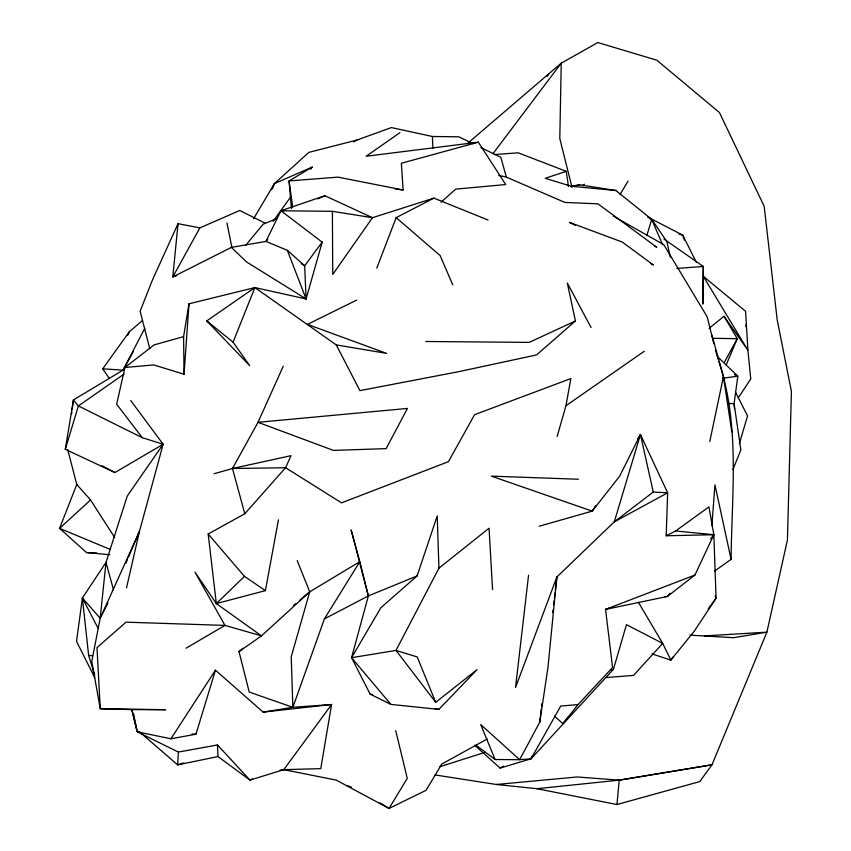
<?xml version="1.0" encoding="UTF-8"?>
<svg xmlns="http://www.w3.org/2000/svg" width="851" height="851" viewBox="0 0 851 851"><rect width="100%" height="100%" fill="white"/><g stroke="black" fill="none" stroke-linecap="round" stroke-linejoin="round"><path stroke-width="1.28" d="M714.361 571.266L731.094 559.33C731.722 493.548 740.221 425.213 718.829 361.601M652.121 653.951L670.843 660.121L694.459 630.91L716.074 598.242L713.851 534.726L666.184 535.768L667.652 492.814L640.441 434.531L637.644 438.967M390.864 704.394L351.559 657.685L396.002 650.409L435.701 702.32L477.039 669.663L438.871 709.394L390.864 704.394L370.111 694.097L351.559 657.685L368.355 595.913L359.803 561.671L309.711 591.839L261.491 635.867L224.972 625.4L126.022 622.166L96.993 647.632L100.258 708.734L165.647 709.691L131.82 709.606L137.256 731.828L178.38 752.061L177.625 764.868L217.994 756.571L249.96 780.101L283.808 769.655L320.753 768.644L331.592 704.522L292.861 707.298L263.15 712.106L215.452 670.205L170.913 738.785L137.256 731.828L131.82 709.606L100.258 708.734L91.77 661.504L100.184 618.252L105.992 562.405L127.267 496.048L163.147 444.233L130.692 400.502M126.512 587.924L139.447 531.439L163.147 444.233L142.298 437.712L116.651 404.214L124.937 367.483L153.808 364.941L184.061 374.259L188.986 303.807L254.885 287.585L306.105 298.946L322.178 242.141L280.936 210.761L265.98 241.407L231.398 247.386L172.806 276.937L178.029 223.685L199.868 227.877L239.78 210.484L265.352 223.281M711.861 525.695L714.946 484.868L731.094 559.33M435.063 774.942L496.324 784.484L536.938 788.696L616.964 804.535L619.23 780.154L712 764.794L766.889 632.165L787.43 539.97L791.409 391.354L777.197 319.848L764.187 206.346L719.446 112.545L656.844 60.198L597.817 42.55L561.235 63.165L468.412 142.681M528.567 575.212L515.536 687.48L556.873 576.967L614.305 521.833L653.281 492.048L667.652 492.814L614.305 521.833L640.441 434.531L653.281 492.048M476.198 745.316L495.112 759.528L519.663 759.688L539.768 722.116L541.321 708.915M541.64 706.277L541.949 703.639M552.671 612.592L552.99 609.954M553.607 604.678L554.075 600.71M554.384 598.072L555.012 592.796M555.32 590.158L556.873 576.967L547.916 667.822L539.768 722.116M71.505 414.363L71.856 411.735M72.207 409.108L73.441 399.917L123.012 370.153L133.213 351.835M113.555 589.924L105.992 562.405L82.398 597.987L76.516 641.367L94.855 677.864M163.147 444.233L114.917 472.55L65.293 449.307L73.441 399.917L78.377 405.927L142.298 437.712M184.061 374.259L183.582 336.656L188.986 303.807M557.118 436.499L565.958 405.736L570.861 378.567L474.571 414.692L448.434 461.678L341.538 502.845L285.553 467.742L232.472 468.497L214.112 473.762M186.05 648.207L224.972 625.4L194.943 572.074L216.335 603.582L265.395 590.637L278.447 519.823M177.274 227.579L178.029 223.685L152.701 279.383L140.138 311.168L149.776 348.804M709.777 441.52L723.456 376.589L711.915 335.166M474.635 745.168L500.09 768.081L531.035 758.805L531.62 756.231M745.763 326.741L746.38 324.21M297.201 560.639L309.711 591.839L291.233 656.791L292.861 707.298L249.247 692.076L239.003 651.621L243.046 648.207M495.112 759.528L480.709 724.563L519.663 759.688L531.035 758.805L613.443 669.269L626.453 624.666L662.684 643.377L670.843 660.121L673.13 656.855M739.328 443.648L747.561 415.958L735.551 392.247M65.293 449.307L78.377 405.927L124.14 374.046M170.913 738.785L195.975 734.19L215.452 670.205M646.803 235.599L651.738 219.377L615.901 190.518L579.712 184.827L571.351 186.263L545.246 178.316L566.234 171.328L568.457 186.38M351.559 657.685L380.897 607.699L417.086 575.946L437.223 515.929L438.935 568.149L396.002 650.409L417.235 656.961L435.701 702.32M292.861 707.298L324.401 618.879L359.803 561.671M376.77 268.118L396.172 217.643L433.882 198.134L488.08 220.037M67.761 449.753L76.771 484.474L59.591 528.354L86.504 552.544L109.896 554.746M254.885 287.585L206.761 320.901L249.673 365.643L233.089 342.155L254.885 287.585L336.251 344.889L386.631 353.388L307.424 324.391L356.633 300.126M732.934 469.507L740.849 449.913L734.094 403.608L737.828 376.206L717.425 356.537M726.169 364.951L737.264 338.687L724.02 316.253L709.085 328.358M125.895 563.139L127.459 559.479M128.501 557.043L139.447 531.439L100.184 618.252L82.398 597.987L88.632 655.376L94.727 675.205M272.299 188.465L274.394 183.635L308.87 152.372L356.931 140.043L391.417 127.576L432.393 136.49L458.827 136.809L472.826 143.638M271.639 189.794L274.394 183.635L312.179 167.094L310.647 169.221M283.234 366.27L258.023 422.309L232.472 468.497L244.79 513.749L208.187 534.013L216.335 603.582L261.491 635.867L239.003 651.621M554.427 716.085L562.926 723.701L578.042 704.596L612.571 667.482L605.572 609.401L667.407 596.455L694.927 575.031L713.851 534.726L708.936 506.888L675.641 530.981L666.184 535.768M127.767 335.156L129.426 331.645L142.277 320.678M640.441 434.531L619.73 476.081L592.211 511.132L539.257 526.216M100.184 618.252L107.939 602.944M144.808 328.263L123.012 370.153L102.716 368.813L129.426 331.645M724.18 362.696L737.264 338.687L712.67 338.294M199.868 227.877L172.806 276.937L176.572 275.852M531.035 758.805L560.703 706.064L578.042 704.596M253.651 218.622L274.394 183.635M619.932 194.645L628.017 181.189M595.7 505.579L592.211 511.132L491.314 476.135L578.372 479.241M738.179 397.991L750.763 378.961L747.901 350.261L745.593 311.306L703.266 276.245L703.32 266.469L663.993 239.035M273.065 221.356L290.712 196.889M280.139 770.155L283.808 769.655L331.592 704.522L263.15 712.106M322.178 242.141L304.669 265.767L306.105 298.946L246.535 261.948L231.398 247.386M708.213 608.848L716.074 598.242L715.18 595.743M493.186 153.371L561.235 63.165L559.798 138.553L572.01 187.326M669.769 593.317L667.407 596.455L664.822 596.657M710.702 538.917L713.851 534.726L675.641 530.981M547.172 76.388L548.767 74.292M562.926 723.701L568.532 716.457M245.843 245.141L263.225 224.143L277.5 218.335M244.79 513.749L285.553 467.742L291.031 455.668L232.472 468.497M267.703 239.482L265.98 241.407L287.34 250.322L304.669 265.767L301.35 263.682M216.335 603.582L244.482 576.393L265.395 590.637M76.771 484.474L90.546 499.973L59.591 528.354L109.694 549.214M441.095 202.144L455.7 189.135L505.707 184.55L478.347 142.181L366.153 156.254L399.97 132.618M591.073 327.539L567.309 283.011L575.425 320.965L536.598 354.92L458.976 371.621L359.909 390.63L336.251 344.889M293.552 605.508L295.574 603.795M299.605 600.38L309.711 591.839M438.935 568.149L489.059 528.205L492.548 589.573M124.937 367.483L154.095 344.91L183.582 336.656M582.371 185.709L584.392 184.21M565.958 405.736L644.239 351.272M312.179 167.094L289.053 180.933L291.425 208.569M353.59 142.011L356.931 140.043M611.263 670.545L613.443 669.269M500.09 768.081L503.462 766.166M487.134 739.04L441.765 764.06L426.053 790.324L389.024 808.45L336.251 780.112L283.808 769.655M324.401 618.879L368.355 595.913L417.086 575.946M252.343 778.942L249.96 780.101L217.484 744.955L178.38 752.061M575.425 320.965L529.205 342.389L425.819 341.496M317.817 198.879L324.891 195.741L372.472 217.696L433.882 198.134M694.927 575.031L605.572 609.401L609.263 608.125M332.39 211.325L332.741 274.458L372.472 217.696L332.39 211.325L280.936 210.761L324.891 195.741M484.506 752.529L439.68 766.762M183.837 762.932L177.625 764.868L140.67 732.828M616.964 804.535L699.724 781.601L712 764.794L619.23 780.154L536.938 788.696M478.347 142.181L401.374 163.254L403.119 189.996L395.247 188.986M570.978 186.677L579.712 184.827M722.531 378.248L737.828 376.206L734.413 374.589M496.324 784.484L577.148 776.974L619.23 780.154M606.029 677.566L633.57 675.396L662.684 643.377L638.346 602.2M280.936 210.761L284.574 210.484M676.832 268.448L703.32 266.469L702.926 304.094L703.266 276.245L747.901 350.261L724.02 316.253M494.335 154.542L518.174 152.818L566.234 171.328M704.362 635.92L766.889 632.165L733.562 637.697L689.948 635.112M727.733 403.491L734.094 403.608L734.477 408.895M137.256 731.828L139.862 731.934M192.06 734.03L195.975 734.19M86.504 552.544L96.918 553.097M571.351 186.263L615.901 190.518M88.632 655.376L92.578 655.844M403.119 189.996L338.049 177.136L289.053 180.933L292.691 207.229M498.707 175.423L506.334 177.082L564.841 202.421L597.934 203.836L656.759 247.258L654.44 246.013M370.111 694.097L372.706 694.671M434.978 708.532L438.871 709.394M679.002 234.068L682.8 235.174L696.256 262.161M347.676 785.781L351.282 787.101M480.996 147.627L500.824 157.307L506.334 177.082M575.308 225.355L569.393 222.345L622.241 242.046L653.345 264.969L650.983 263.778M647.6 216.984L682.8 235.174L684.374 240.131M649.451 218.175L651.738 219.377L666.907 241.705L670.301 257.151M102.088 465.752L114.917 472.55M613.475 216.239L663.823 244.684L707.17 316.774L713.829 343.74M379.982 802.929L389.024 808.45L407.257 778.367L395.726 730.658M206.761 320.901L233.089 342.155M396.172 217.643L440.137 255.577L452.764 284.883M208.187 534.013L244.482 576.393M102.716 368.813L109.471 378.652M90.546 499.973L114.715 537.555M82.398 597.987L98.014 628.166M651.738 219.377L662.557 244.662M287.34 250.322L306.105 298.946M715.404 350.155L718.063 359.058M359.452 560.394L351.133 529.96L368.355 595.913M226.94 222.951L231.908 247.513M133.596 713.872L136.681 729.36M723.456 376.589L731.817 431.925M217.484 744.955L217.994 756.571M432.393 136.49L432.893 148.404M407.427 408.437L386.12 448.626L333.454 450.413L258.023 422.309L407.427 408.437"/></g></svg>
